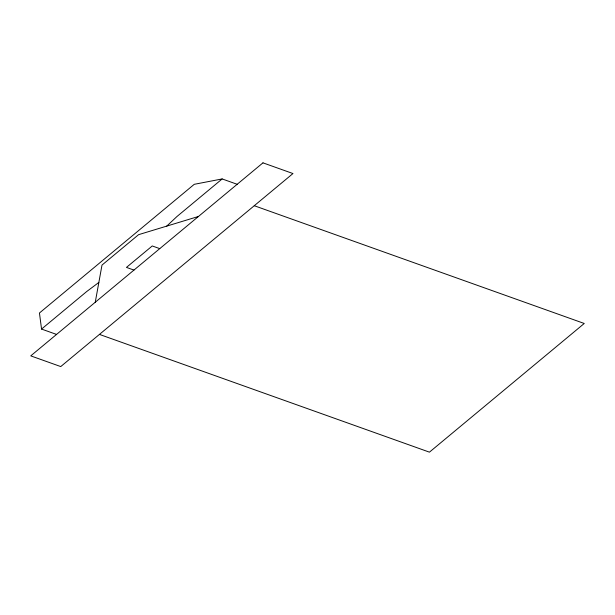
<?xml version="1.0" encoding="UTF-8"?>
<svg xmlns="http://www.w3.org/2000/svg" width="615" height="615" viewBox="0 0 615 615"><rect width="100%" height="100%" fill="white"/><g stroke="black" fill="none" stroke-linecap="round" stroke-linejoin="round"><path stroke-width="0.92" d="M95.256 302.249L101.99 265.096L138.606 234.661L198.461 216.465M166.75 226.105L177.012 216.472L222.169 178.934L237.167 184.292M56.549 334.422L41.551 329.071L86.707 291.533L98.846 282.439M222.169 178.934L194.263 184.308L39.452 312.997L41.551 329.071M254.264 205.718L584.25 323.475L429.439 452.156L99.453 334.406M159.762 248.629L152.259 245.954L126.459 267.402L133.955 270.077M262.966 162.844L30.75 355.87L60.747 366.571L292.971 173.545L262.966 162.844"/></g></svg>
